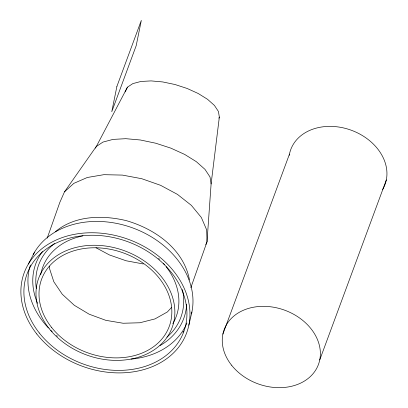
<?xml version="1.0" encoding="UTF-8"?>
<svg xmlns="http://www.w3.org/2000/svg" width="408" height="408" viewBox="0 0 408 408"><rect width="100%" height="100%" fill="white"/><g stroke="black" fill="none" stroke-linecap="round" stroke-linejoin="round"><path stroke-width="0.61" d="M49.592 266.2L49.552 268.632L53.8 281.709L62.245 294.219L74.312 305.301L89.174 314.206L105.82 320.331L123.114 323.248L139.883 322.764L154.979 318.913L167.372 311.957L171.589 307.387M189.23 279.99L189.256 278.746C182.922 248.385 154.469 228.771 126.24 220.621C102.597 214.97 74.689 215.353 55.33 231.759M95.452 148.15L127.454 87.174L132.829 83.609L140.893 81.472L151.093 80.901L162.731 81.942L175.017 84.517L187.114 88.459L198.196 93.493L207.514 99.282L214.419 105.422L218.453 111.506L219.341 117.111L211.104 183.952L207.019 241.801L190.837 287.696M188.848 325.212L191.898 312.038M47.226 238.124L59.828 202.388L64.5 191.837L96.247 146.533L102.969 142.076L113.047 139.398L125.797 138.689L140.342 139.985L155.703 143.208L170.825 148.135L184.676 154.428L196.319 161.665L204.959 169.34L210.003 176.945L211.104 183.952M222.885 334.106L289.456 154.142M319.75 359.907L386.32 179.938M205.79 244.581L207.019 241.801L206.672 229.903L201.338 217.474L191.367 205.362L177.454 194.386L160.538 185.298L141.775 178.719L122.441 175.098L103.856 174.68L87.292 177.49L73.863 183.345L64.5 191.837M125.129 91.922L127.454 87.174M218.826 118.167L219.341 117.111M28.387 264.022L34.629 252.073M143.356 263.976L126.138 260.773L109.415 254.939L96.002 247.758M183.615 331.265A84.884 66.157 20.3 0 1 182.886 332.291M33.125 254.77A84.884 66.157 20.3 0 1 133.36 228.159A84.884 66.157 20.3 0 1 191.49 313.844M186.956 323.003A83.518 65.086 20.3 0 1 131.075 359.116M57.462 336.304A83.518 65.086 20.3 0 1 56.483 335.498M52.193 331.699A83.518 65.086 20.3 0 1 50.822 330.383M48.18 327.68A83.518 65.086 20.3 0 1 28.983 270.489M29.116 269.877A83.518 65.086 20.3 0 1 30.421 265.001M186.665 304.24A78.877 61.47 20.3 0 1 160.012 345.576M37.562 303.333A78.877 61.47 20.3 0 1 42.463 251.501M182.407 289.496A75.781 59.063 20.3 0 1 166.928 337.186M36.302 288.425A75.781 59.063 20.3 0 1 54.519 243.474M40.683 274.849A71.145 55.447 20.3 0 1 82.916 235.87M158.62 258.392A71.145 55.447 20.3 0 1 159.533 259.279M163.414 263.395A71.145 55.447 20.3 0 1 164.618 264.807M166.158 266.725A71.145 55.447 20.3 0 1 172.808 323.687M289.236 155.331A50.266 39.173 20.3 0 1 351.252 130.218A50.266 39.173 20.3 0 1 382.643 189.485M116.902 86.414L111.767 111.721L136.185 45.701L141.321 20.4L116.902 86.414M36.761 333.958A86.608 67.498 20.3 0 0 182.463 341.634A86.608 67.498 20.3 0 0 97.053 232.891A86.608 67.498 20.3 0 0 36.761 333.958M49.118 328.522A71.145 55.447 20.3 0 0 168.774 334.591A71.145 55.447 20.3 0 0 98.384 245.371A71.145 55.447 20.3 0 0 49.118 328.522M51.566 327.405A68.049 53.035 20.3 0 0 166.02 333.209A68.049 53.035 20.3 0 0 98.69 247.87A68.049 53.035 20.3 0 0 51.566 327.405M39.321 332.989A83.518 65.086 20.3 0 0 179.79 340.114A83.518 65.086 20.3 0 0 97.16 235.38A83.518 65.086 20.3 0 0 39.321 332.989M231.535 365.16A50.266 39.173 20.3 0 0 316.072 369.449A50.266 39.173 20.3 0 0 266.342 306.413A50.266 39.173 20.3 0 0 231.535 365.16"/></g></svg>
